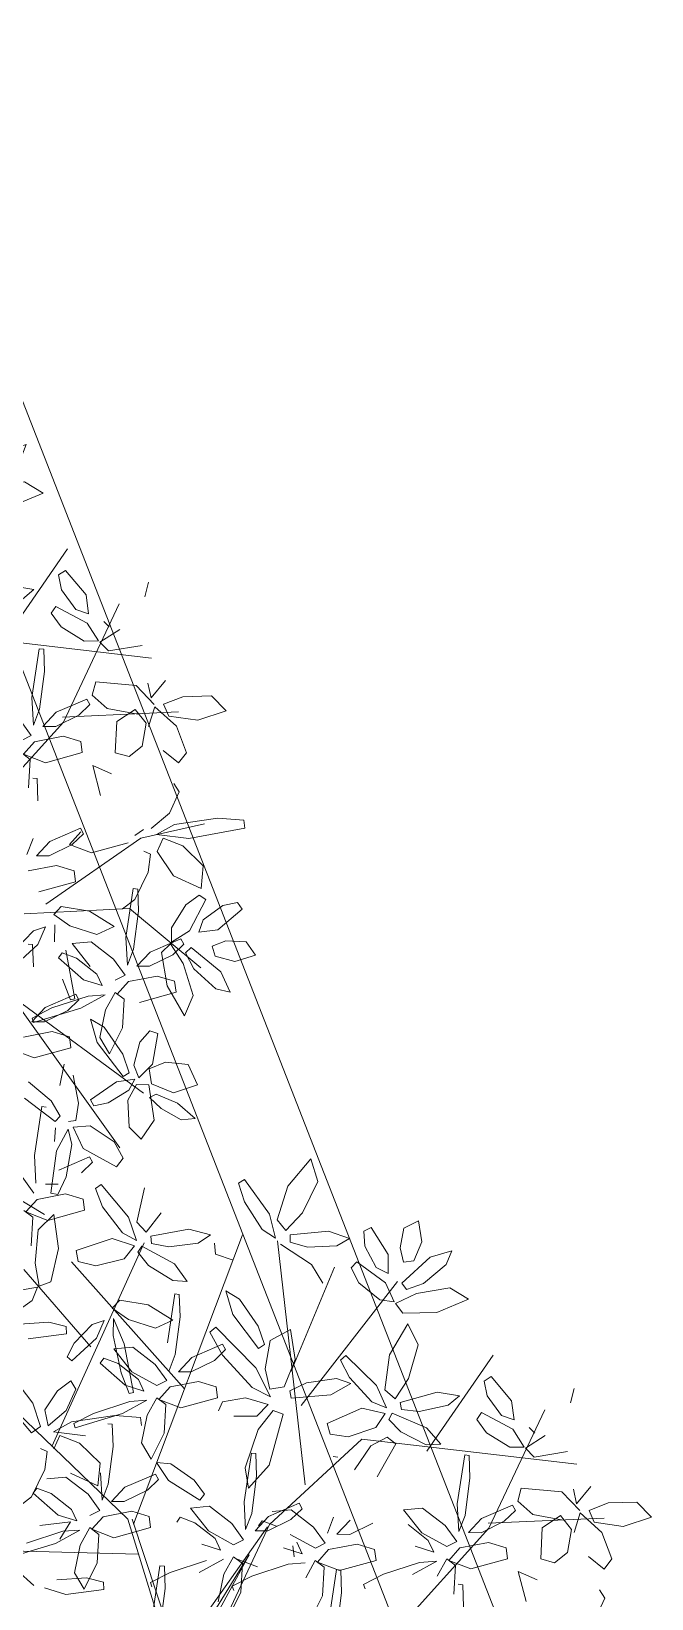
# Model space of a CAD drawing. Header units: millimetres. Extents: x 4980 to 19099, y 3891 to 5773.
# Drawn here: x 5631.9 to 5663.6, y 4230.7 to 4310.8 of the extents above; entities that cross this region are included whole.
import ezdxf

# ---------------------------------------------------------------- set-up
doc = ezdxf.new("R2010")
doc.units = ezdxf.units.MM
doc.layers.add('no3_ahşap gorunus on kalın', color=34, linetype='Continuous', lineweight=20)
doc.layers.add('no3_ölçü tefriş', color=252, linetype='Continuous', lineweight=0)

# ---------------------------------------------------------------- blocks, each defined once
blk = doc.blocks.new('p34')
at = {"color": 68}
for p, q in [((1685.294, -14118.438), (1684.949, -14119.593)), ((1686.489, -14119.835), (1685.294, -14118.438)), ((1684.949, -14119.593), (1685.738, -14121.191)), ((1687.031, -14121.555), (1686.489, -14119.835)), ((1687.424, -14121.267), (1688.687, -14119.488)), ((1688.687, -14119.488), (1688.993, -14119.67)), ((1688.993, -14119.67), (1688.702, -14120.628)), ((1694.211, -14121.641), (1693.807, -14119.884)), ((1694.626, -14121.385), (1696.025, -14119.712)), ((1696.316, -14119.918), (1695.95, -14120.849)), ((1696.025, -14119.712), (1696.316, -14119.918)), ((1688.702, -14120.628), (1687.794, -14122.038)), ((1695.95, -14120.849), (1694.933, -14122.183)), ((1679.642, -14122.701), (1679.81, -14121.624)), ((1679.81, -14121.624), (1680.556, -14122)), ((1685.738, -14121.191), (1686.597, -14122.104)), ((1686.597, -14122.104), (1687.031, -14121.555)), ((1687.116, -14122.482), (1687.424, -14121.267)), ((1692.951, -14121.176), (1693.734, -14122.154)), ((1693.734, -14122.154), (1694.211, -14121.641)), ((1694.222, -14122.572), (1694.626, -14121.385)), ((1698.209, -14122.976), (1698.443, -14121.227)), ((1698.443, -14121.227), (1699.246, -14122.005)), ((1680.556, -14122), (1680.748, -14123.009)), ((1681.371, -14123.339), (1682.229, -14121.966)), ((1682.229, -14121.966), (1682.611, -14122.14)), ((1682.611, -14122.14), (1682.568, -14122.911)), ((1683.335, -14122.517), (1684.416, -14122.139)), ((1684.416, -14122.139), (1686.37, -14122.324)), ((1686.37, -14122.324), (1686.371, -14122.701)), ((1687.794, -14122.038), (1687.116, -14122.482)), ((1690.45, -14122.307), (1691.557, -14122.016)), ((1691.074, -14122.734), (1690.45, -14122.307)), ((1691.557, -14122.016), (1693.491, -14122.355)), ((1693.491, -14122.355), (1693.461, -14122.731)), ((1694.933, -14122.183), (1694.222, -14122.572)), ((1694.323, -14122.844), (1695.467, -14122.467)), ((1695.467, -14122.467), (1697.314, -14123.072)), ((1699.246, -14122.005), (1699.411, -14123.716)), ((1678.405, -14123.875), (1678.119, -14123.164)), ((1678.119, -14123.164), (1679.223, -14123.492)), ((1680.052, -14123.668), (1679.642, -14122.701)), ((1680.748, -14123.009), (1680.586, -14123.742)), ((1682.568, -14122.911), (1681.987, -14124.007)), ((1683.99, -14122.893), (1683.335, -14122.517)), ((1685.497, -14122.955), (1683.99, -14122.893)), ((1685.284, -14123.84), (1686.868, -14122.79)), ((1686.371, -14122.701), (1685.497, -14122.955)), ((1690.238, -14122.735), (1690.186, -14123.299)), ((1692.571, -14122.915), (1691.074, -14122.734)), ((1692.288, -14123.78), (1693.95, -14122.86)), ((1693.461, -14122.731), (1692.571, -14122.915)), ((1694.164, -14123.17), (1693.613, -14123.859)), ((1693.95, -14122.86), (1694.164, -14123.17)), ((1694.861, -14123.512), (1694.323, -14122.844)), ((1697.314, -14123.072), (1697.217, -14123.63)), ((1698.616, -14124.664), (1698.209, -14122.976)), ((1679.573, -14124.831), (1678.405, -14123.875)), ((1679.223, -14123.492), (1680.671, -14124.82)), ((1680.586, -14123.742), (1680.052, -14123.668)), ((1681.381, -14124.322), (1681.371, -14123.339)), ((1681.987, -14124.007), (1681.381, -14124.322)), ((1681.519, -14124.785), (1682.979, -14123.718)), ((1683.264, -14124.026), (1682.866, -14124.778)), ((1682.979, -14123.718), (1683.264, -14124.026)), ((1684.711, -14124.793), (1685.284, -14123.84)), ((1690.186, -14123.299), (1689.295, -14123.599)), ((1691.641, -14124.685), (1692.288, -14123.78)), ((1693.613, -14123.859), (1692.377, -14124.635)), ((1696.306, -14123.858), (1694.861, -14123.512)), ((1697.217, -14123.63), (1696.306, -14123.858)), ((1699.411, -14123.716), (1699.2, -14124.897)), ((1680.433, -14125.139), (1679.573, -14124.831)), ((1680.671, -14124.82), (1680.433, -14125.139)), ((1681.074, -14125.768), (1681.519, -14124.785)), ((1682.866, -14124.778), (1681.801, -14125.667)), ((1692.377, -14124.635), (1691.641, -14124.685)), ((1677.269, -14125.649), (1678.225, -14125.068)), ((1678.903, -14126.316), (1677.269, -14125.649)), ((1678.225, -14125.068), (1679.922, -14125.339)), ((1679.922, -14125.339), (1681.012, -14125.841)), ((1681.801, -14125.667), (1681.074, -14125.768)), ((1688.029, -14126.973), (1688.976, -14125.589)), ((1688.976, -14125.589), (1689.667, -14125.164)), ((1689.667, -14125.164), (1689.325, -14126.37)), ((1692.049, -14125.343), (1692.018, -14126.48)), ((1692.278, -14125.317), (1692.049, -14125.343)), ((1692.667, -14127.812), (1692.278, -14125.317)), ((1695.087, -14125.618), (1693.644, -14125.86)), ((1695.477, -14126.027), (1695.087, -14125.618)), ((1699.286, -14124.939), (1700.349, -14125.122)), ((1680.639, -14126.347), (1678.903, -14126.316)), ((1681.012, -14125.841), (1680.639, -14126.347)), ((1689.325, -14126.37), (1688.013, -14128.112)), ((1692.018, -14126.48), (1692.27, -14128.408)), ((1693.644, -14125.86), (1692.385, -14126.661)), ((1680.385, -14126.889), (1679.849, -14127.968)), ((1681.324, -14128.47), (1680.385, -14126.889)), ((1686.147, -14128.698), (1686.38, -14127.164)), ((1686.38, -14127.164), (1687.41, -14127.715)), ((1687.712, -14127.922), (1688.029, -14126.973)), ((1688.155, -14129.106), (1690.188, -14127.026)), ((1690.491, -14127.284), (1689.854, -14128.445)), ((1690.188, -14127.026), (1690.491, -14127.284)), ((1692.385, -14126.661), (1693.274, -14127.065)), ((1693.274, -14127.065), (1694.647, -14126.612)), ((1679.849, -14127.968), (1680.352, -14129.678)), ((1687.41, -14127.715), (1687.674, -14129.158)), ((1688.013, -14128.112), (1687.712, -14127.922)), ((1691.425, -14128.564), (1689.852, -14127.893)), ((1681.564, -14130.257), (1681.324, -14128.47)), ((1682.001, -14130.04), (1683.549, -14128.504)), ((1683.82, -14128.736), (1683.369, -14129.629)), ((1683.549, -14128.504), (1683.82, -14128.736)), ((1686.713, -14130.086), (1686.147, -14128.698)), ((1692.105, -14129.288), (1691.425, -14128.564)), ((1692.27, -14128.408), (1692.591, -14129.223)), ((1675.098, -14130.847), (1676.139, -14129.606)), ((1676.139, -14129.606), (1676.493, -14129.832)), ((1680.352, -14129.678), (1681.042, -14130.723)), ((1683.369, -14129.629), (1682.233, -14130.863)), ((1684.031, -14129.676), (1683.299, -14129.929)), ((1685.572, -14129.886), (1684.031, -14129.676)), ((1687.417, -14130.585), (1688.155, -14129.106)), ((1687.674, -14129.158), (1687.45, -14130.202)), ((1676.493, -14129.832), (1676.343, -14130.589)), ((1677.758, -14130.572), (1678.887, -14130.385)), ((1678.887, -14130.385), (1680.781, -14130.901)), ((1681.042, -14130.723), (1681.564, -14130.257)), ((1681.489, -14131.185), (1682.001, -14130.04)), ((1683.299, -14129.929), (1684.331, -14130.496)), ((1686.415, -14130.294), (1685.572, -14129.886)), ((1686.349, -14130.665), (1686.415, -14130.294)), ((1687.45, -14130.202), (1686.713, -14130.086)), ((1678.339, -14131.055), (1677.758, -14130.572)), ((1679.813, -14131.374), (1678.339, -14131.055)), ((1680.717, -14131.273), (1679.813, -14131.374)), ((1680.781, -14130.901), (1680.717, -14131.273)), ((1682.233, -14130.863), (1681.489, -14131.185)), ((1681.564, -14131.465), (1682.739, -14131.196)), ((1682.739, -14131.196), (1684.522, -14131.968)), ((1684.331, -14130.496), (1686.349, -14130.665)), ((1679.451, -14132.209), (1681.192, -14131.446)), ((1681.376, -14131.775), (1680.764, -14132.41)), ((1681.192, -14131.446), (1681.376, -14131.775)), ((1682.039, -14132.18), (1681.564, -14131.465)), ((1684.522, -14131.968), (1684.374, -14132.515)), ((1678.724, -14133.05), (1679.451, -14132.209)), ((1680.764, -14132.41), (1679.462, -14133.069)), ((1681.018, -14133.025), (1681.463, -14132.675)), ((1681.463, -14132.675), (1682.293, -14133.116)), ((1683.445, -14132.658), (1682.039, -14132.18)), ((1684.374, -14132.515), (1683.445, -14132.658)), ((1679.462, -14133.069), (1678.724, -14133.05)), ((1681.985, -14134.71), (1681.018, -14133.025)), ((1682.293, -14133.116), (1683.135, -14134.34))]:
    blk.add_line(p, q, dxfattribs=at)
at = {"color": 44}
for p, q in [((1694.436, -14137.067), (1688.808, -14122.302)), ((1685.654, -14135.103), (1687.026, -14122.623)), ((1698.592, -14133.078), (1693.838, -14122.703)), ((1686.342, -14129.293), (1684.107, -14123.977)), ((1691.802, -14130.168), (1697.552, -14123.652)), ((1696.572, -14127.998), (1699.979, -14124.041)), ((1685.85, -14131.036), (1680.9, -14124.728)), ((1694.72, -14136.809), (1705.34, -14126.519)), ((1679.44, -14133.399), (1676.031, -14128.502)), ((1676.283, -14137.346), (1673.404, -14131.319)), ((1682.755, -14132.766), (1671.775, -14134.094)), ((1687.482, -14137.116), (1682.755, -14132.766)), ((1676.318, -14137.098), (1670.396, -14136.858)), ((1692.198, -14143.891), (1694.497, -14136.818)), ((1692.508, -14144.125), (1694.72, -14136.809)), ((1682.842, -14144.569), (1676.283, -14137.346)), ((1691.114, -14144.782), (1687.482, -14137.116)), ((1692.508, -14144.125), (1687.589, -14137.234)), ((1694.199, -14138.612), (1712.916, -14138.004)), ((1691.944, -14144.122), (1688.533, -14138.654)), ((1688.533, -14138.654), (1691.834, -14144.693)), ((1677.216, -14146.653), (1672.35, -14143.293)), ((1683.379, -14145.161), (1673.489, -14159.11)), ((1672.948, -14146.882), (1669.312, -14149.94)), ((1678.323, -14147.141), (1672.948, -14146.882)), ((1678.77, -14151.506), (1672.265, -14156.333)), ((1689.842, -14154.849), (1677.356, -14162.512))]:
    blk.add_line(p, q, dxfattribs=at)
at = {"color": 66}
for p, q in [((1699.2, -14124.897), (1698.616, -14124.664)), ((1699.567, -14125.617), (1699.286, -14124.939)), ((1700.696, -14126.424), (1699.567, -14125.617)), ((1694.647, -14126.612), (1695.477, -14126.027)), ((1695.413, -14126.554), (1694.872, -14127.859)), ((1695.445, -14127.429), (1695.413, -14126.554)), ((1696.51, -14126.865), (1695.893, -14126.654)), ((1695.893, -14126.654), (1696.293, -14127.563)), ((1697.432, -14127.802), (1696.51, -14126.865)), ((1697.827, -14127.336), (1697.837, -14126.959)), ((1697.837, -14126.959), (1698.717, -14126.729)), ((1698.717, -14126.729), (1700.222, -14126.833)), ((1689.852, -14127.893), (1689.702, -14128.17)), ((1694.438, -14128.029), (1693.294, -14128.913)), ((1694.872, -14127.859), (1694.409, -14130.341)), ((1695.411, -14128.115), (1694.438, -14128.029)), ((1695.041, -14129.331), (1695.445, -14127.429)), ((1696.293, -14127.563), (1697.554, -14128.72)), ((1697.787, -14128.508), (1697.432, -14127.802)), ((1699.776, -14127.575), (1697.827, -14127.336)), ((1689.854, -14128.445), (1688.351, -14130.104)), ((1689.702, -14128.17), (1690.272, -14128.717)), ((1690.272, -14128.717), (1691.453, -14129.294)), ((1695.186, -14128.862), (1694.157, -14129.68)), ((1694.491, -14129.289), (1695.411, -14128.115)), ((1694.829, -14129.969), (1696.111, -14128.837)), ((1695.925, -14128.583), (1695.186, -14128.862)), ((1696.111, -14128.837), (1695.925, -14128.583)), ((1697.554, -14128.72), (1697.787, -14128.508)), ((1691.453, -14129.294), (1692.105, -14129.288)), ((1693.294, -14128.913), (1692.706, -14129.742)), ((1693.21, -14129.997), (1694.491, -14129.289)), ((1694.157, -14129.68), (1693.882, -14130.271)), ((1694.634, -14130.393), (1695.041, -14129.331)), ((1699.551, -14130.874), (1700.797, -14129.224)), ((1672.087, -14130.966), (1671.902, -14130.222)), ((1688.351, -14130.104), (1687.417, -14130.585)), ((1690.112, -14130.628), (1690.18, -14130.065)), ((1690.18, -14130.065), (1691.078, -14129.79)), ((1691.078, -14129.79), (1692.539, -14130.062)), ((1692.539, -14130.062), (1693.111, -14130.701)), ((1692.706, -14129.742), (1693.21, -14129.997)), ((1693.882, -14130.271), (1694.829, -14129.969)), ((1694.409, -14130.341), (1694.634, -14130.393)), ((1697.617, -14129.738), (1697.348, -14130.162)), ((1697.348, -14130.162), (1697.846, -14131.243)), ((1698.284, -14130.237), (1697.617, -14129.738)), ((1698.948, -14131.205), (1698.284, -14130.237)), ((1674.972, -14131.821), (1675.098, -14130.847)), ((1676.343, -14130.589), (1675.616, -14131.594)), ((1686.764, -14131.488), (1687.271, -14131.287)), ((1687.271, -14131.287), (1688.052, -14132.266)), ((1688.696, -14130.645), (1687.526, -14130.988)), ((1687.526, -14130.988), (1688.114, -14131.581)), ((1689.872, -14130.835), (1688.696, -14130.645)), ((1690.074, -14131.295), (1689.872, -14130.835)), ((1691.987, -14131.136), (1690.112, -14130.628)), ((1693.111, -14130.701), (1691.987, -14131.136)), ((1693.214, -14130.618), (1692.766, -14130.964)), ((1692.766, -14130.964), (1692.855, -14132.424)), ((1693.709, -14131.506), (1693.214, -14130.618)), ((1694.606, -14130.798), (1693.732, -14130.738)), ((1693.732, -14130.738), (1694.973, -14131.414)), ((1697.846, -14131.243), (1698.783, -14132.024)), ((1698.783, -14132.024), (1698.948, -14131.205)), ((1699.174, -14132.068), (1699.551, -14130.874)), ((1675.616, -14131.594), (1674.972, -14131.821)), ((1675.044, -14132.3), (1676.639, -14131.445)), ((1676.878, -14131.79), (1676.379, -14132.479)), ((1676.639, -14131.445), (1676.878, -14131.79)), ((1687.498, -14134.079), (1686.764, -14131.488)), ((1688.114, -14131.581), (1689.287, -14131.57)), ((1699.623, -14132.377), (1699.174, -14132.068)), ((1673.386, -14132.626), (1674.396, -14133.275)), ((1674.2, -14132.216), (1673.92, -14132.499)), ((1674.467, -14133.211), (1675.044, -14132.3)), ((1676.379, -14132.479), (1675.201, -14133.212)), ((1688.052, -14132.266), (1688.726, -14134.221)), ((1673.956, -14133.724), (1672.241, -14133.452)), ((1674.396, -14133.275), (1673.956, -14133.724)), ((1675.201, -14133.212), (1674.467, -14133.211)), ((1677.272, -14133.626), (1677.241, -14134.764)), ((1677.501, -14133.601), (1677.272, -14133.626)), ((1677.89, -14136.095), (1677.501, -14133.601)), ((1684.219, -14133.661), (1683.99, -14133.686)), ((1688.166, -14133.487), (1688.136, -14134.625)), ((1688.395, -14133.462), (1688.166, -14133.487)), ((1688.785, -14135.956), (1688.395, -14133.462)), ((1688.549, -14135.256), (1687.498, -14134.079)), ((1688.726, -14134.221), (1688.549, -14135.256)), ((1671.792, -14136.131), (1671.058, -14135.243)), ((1677.241, -14134.764), (1677.493, -14136.692)), ((1688.136, -14134.625), (1688.387, -14136.553)), ((1670.178, -14136.083), (1671.155, -14136.461)), ((1671.638, -14136.465), (1672.554, -14135.503)), ((1671.951, -14135.381), (1671.792, -14136.131)), ((1672.554, -14135.503), (1674.621, -14135.305)), ((1674.8, -14135.974), (1674.036, -14136.66)), ((1674.621, -14135.305), (1674.8, -14135.974)), ((1677.814, -14137.507), (1677.89, -14136.095)), ((1670.508, -14137.585), (1671.613, -14136.585)), ((1671.155, -14136.461), (1670.892, -14137.062)), ((1671.613, -14136.585), (1671.927, -14137.595)), ((1672.054, -14137.426), (1672.614, -14136.724)), ((1674.036, -14136.66), (1672.481, -14136.956)), ((1672.614, -14136.724), (1673.558, -14137.339)), ((1675.075, -14136.176), (1674.925, -14136.453)), ((1674.925, -14136.453), (1675.495, -14137.001)), ((1676.648, -14136.847), (1675.075, -14136.176)), ((1677.328, -14137.572), (1676.648, -14136.847)), ((1677.493, -14136.692), (1677.814, -14137.507)), ((1679.661, -14136.312), (1678.517, -14137.197)), ((1680.634, -14136.398), (1679.661, -14136.312)), ((1679.714, -14137.573), (1680.634, -14136.398)), ((1672.267, -14138.604), (1672.054, -14137.426)), ((1673.558, -14137.339), (1673.639, -14138.924)), ((1675.495, -14137.001), (1676.676, -14137.578)), ((1676.676, -14137.578), (1677.328, -14137.572)), ((1678.517, -14137.197), (1677.929, -14138.025)), ((1678.433, -14138.281), (1679.714, -14137.573)), ((1680.409, -14137.146), (1679.38, -14137.964)), ((1675.335, -14138.911), (1675.403, -14138.349)), ((1675.403, -14138.349), (1676.301, -14138.074)), ((1676.301, -14138.074), (1677.762, -14138.346)), ((1677.762, -14138.346), (1678.334, -14138.985)), ((1677.929, -14138.025), (1678.433, -14138.281)), ((1679.38, -14137.964), (1679.105, -14138.555)), ((1679.105, -14138.555), (1680.052, -14138.253)), ((1673.639, -14138.924), (1672.934, -14139.129)), ((1677.21, -14139.42), (1675.335, -14138.911)), ((1678.334, -14138.985), (1677.21, -14139.42)), ((1678.437, -14138.902), (1677.989, -14139.247)), ((1677.989, -14139.247), (1678.078, -14140.708)), ((1678.932, -14139.79), (1678.437, -14138.902)), ((1679.829, -14139.082), (1678.955, -14139.021)), ((1678.955, -14139.021), (1680.196, -14139.698)), ((1673.828, -14140.004), (1674.787, -14139.573)), ((1674.787, -14139.573), (1674.396, -14141.103)), ((1677.63, -14140.231), (1677.599, -14141.368)), ((1677.859, -14140.206), (1677.63, -14140.231))]:
    blk.add_line(p, q, dxfattribs=at)
at = {"color": 64}
for p, q in [((1701.364, -14130.323), (1699.623, -14132.377)), ((1696.454, -14131.401), (1694.606, -14130.798)), ((1694.015, -14132.919), (1693.709, -14131.506)), ((1694.01, -14132.023), (1694.056, -14131.628)), ((1694.056, -14131.628), (1695.374, -14131.51)), ((1694.973, -14131.414), (1697.392, -14132.135)), ((1695.374, -14131.51), (1697.589, -14131.832)), ((1695.498, -14131.964), (1695.467, -14133.101)), ((1695.726, -14131.939), (1695.498, -14131.964)), ((1697.468, -14131.918), (1696.454, -14131.401)), ((1697.392, -14132.135), (1697.468, -14131.918)), ((1697.589, -14131.832), (1698.51, -14132.338)), ((1692.855, -14132.424), (1693.519, -14133.76)), ((1698.51, -14132.338), (1696.87, -14132.551)), ((1697.182, -14132.921), (1698.174, -14132.525)), ((1698.174, -14132.525), (1698.489, -14133.202)), ((1693.519, -14133.76), (1694.015, -14132.919)), ((1695.467, -14133.101), (1695.718, -14135.029)), ((1696.131, -14133.945), (1697.182, -14132.921)), ((1699.172, -14133.181), (1698.827, -14133.333)), ((1698.827, -14133.333), (1698.959, -14134.26)), ((1691.321, -14134.842), (1692.515, -14134.003)), ((1692.515, -14134.003), (1693.247, -14133.916)), ((1693.247, -14133.916), (1692.648, -14134.852)), ((1696.04, -14135.844), (1696.116, -14134.433)), ((1696.248, -14135.107), (1696.131, -14133.945)), ((1697.652, -14134.445), (1696.248, -14135.107)), ((1698.959, -14134.26), (1699.644, -14135.657)), ((1690.806, -14135.558), (1691.321, -14134.842)), ((1692.648, -14134.852), (1691.036, -14135.857)), ((1693.301, -14134.514), (1693.151, -14134.791)), ((1693.151, -14134.791), (1693.721, -14135.339)), ((1694.874, -14135.185), (1693.301, -14134.514)), ((1695.554, -14135.909), (1694.874, -14135.185)), ((1695.718, -14135.029), (1696.04, -14135.844)), ((1697.887, -14134.65), (1696.743, -14135.534)), ((1698.86, -14134.736), (1697.887, -14134.65)), ((1699.374, -14135.205), (1698.635, -14135.483)), ((1699.56, -14135.459), (1699.374, -14135.205)), ((1667.963, -14136.813), (1668.711, -14136.044)), ((1668.711, -14136.044), (1670.178, -14136.083)), ((1685.969, -14136.037), (1685.82, -14136.314)), ((1687.543, -14136.708), (1685.969, -14136.037)), ((1688.709, -14137.368), (1688.785, -14135.956)), ((1691.036, -14135.857), (1690.806, -14135.558)), ((1693.721, -14135.339), (1694.902, -14135.915)), ((1694.902, -14135.915), (1695.554, -14135.909)), ((1696.743, -14135.534), (1696.154, -14136.363)), ((1698.635, -14135.483), (1697.606, -14136.301)), ((1698.277, -14136.591), (1699.56, -14135.459)), ((1699.644, -14135.657), (1700.262, -14136.123)), ((1669.418, -14137.287), (1667.963, -14136.813)), ((1684.211, -14136.752), (1684.532, -14137.567)), ((1686.38, -14136.372), (1685.235, -14137.256)), ((1685.82, -14136.314), (1686.39, -14136.862)), ((1687.352, -14136.458), (1686.38, -14136.372)), ((1686.39, -14136.862), (1687.571, -14137.439)), ((1688.223, -14137.432), (1687.543, -14136.708)), ((1688.387, -14136.553), (1688.709, -14137.368)), ((1690.556, -14136.173), (1689.412, -14137.057)), ((1691.529, -14136.259), (1690.556, -14136.173)), ((1690.608, -14137.433), (1691.529, -14136.259)), ((1692.043, -14136.728), (1691.304, -14137.007)), ((1692.229, -14136.982), (1692.043, -14136.728)), ((1693.561, -14137.249), (1693.628, -14136.687)), ((1693.628, -14136.687), (1694.527, -14136.412)), ((1694.527, -14136.412), (1695.987, -14136.683)), ((1695.987, -14136.683), (1696.56, -14137.323)), ((1696.154, -14136.363), (1696.659, -14136.619)), ((1697.606, -14136.301), (1697.331, -14136.893)), ((1697.331, -14136.893), (1698.277, -14136.591)), ((1670.892, -14137.062), (1669.418, -14137.287)), ((1670.004, -14138.943), (1670.508, -14137.585)), ((1682.213, -14137.061), (1683.394, -14137.637)), ((1684.046, -14137.631), (1683.366, -14136.907)), ((1683.394, -14137.637), (1684.046, -14137.631)), ((1685.235, -14137.256), (1684.647, -14138.085)), ((1685.151, -14138.341), (1686.432, -14137.632)), ((1687.867, -14136.927), (1687.127, -14137.206)), ((1687.571, -14137.439), (1688.223, -14137.432)), ((1688.052, -14137.181), (1687.867, -14136.927)), ((1689.412, -14137.057), (1688.823, -14137.886)), ((1689.328, -14138.142), (1690.608, -14137.433)), ((1691.304, -14137.007), (1690.275, -14137.825)), ((1695.436, -14137.758), (1693.561, -14137.249)), ((1698.054, -14137.419), (1697.18, -14137.359)), ((1697.18, -14137.359), (1698.422, -14138.035)), ((1698.206, -14137.822), (1697.652, -14136.93)), ((1697.652, -14136.93), (1699.22, -14137.114)), ((1699.903, -14138.022), (1698.054, -14137.419)), ((1682.053, -14138.971), (1682.121, -14138.409)), ((1682.121, -14138.409), (1683.019, -14138.134)), ((1683.019, -14138.134), (1684.48, -14138.406)), ((1684.48, -14138.406), (1685.052, -14139.045)), ((1684.647, -14138.085), (1685.151, -14138.341)), ((1686.098, -14138.024), (1685.823, -14138.615)), ((1685.823, -14138.615), (1686.77, -14138.313)), ((1686.23, -14138.772), (1686.297, -14138.21)), ((1688.823, -14137.886), (1689.328, -14138.142)), ((1690.275, -14137.825), (1690, -14138.416)), ((1690, -14138.416), (1690.946, -14138.114)), ((1698.422, -14138.035), (1700.841, -14138.756)), ((1670.402, -14139.461), (1670.004, -14138.943)), ((1671.196, -14138.819), (1670.402, -14139.461)), ((1672.934, -14139.129), (1672.267, -14138.604)), ((1681.677, -14139.685), (1679.829, -14139.082)), ((1683.928, -14139.48), (1682.053, -14138.971)), ((1685.052, -14139.045), (1683.928, -14139.48)), ((1685.155, -14138.962), (1684.708, -14139.307)), ((1685.65, -14139.849), (1685.155, -14138.962)), ((1686.547, -14139.142), (1685.673, -14139.081)), ((1688.396, -14139.744), (1686.547, -14139.142)), ((1689.228, -14138.846), (1688.105, -14139.281)), ((1689.332, -14138.763), (1688.884, -14139.108)), ((1688.884, -14139.108), (1688.973, -14140.569)), ((1689.827, -14139.65), (1689.332, -14138.763)), ((1689.849, -14138.882), (1691.091, -14139.558)), ((1692.572, -14139.545), (1690.723, -14138.943)), ((1692.867, -14139.229), (1692.836, -14140.366)), ((1693.096, -14139.204), (1692.867, -14139.229)), ((1693.485, -14141.698), (1693.096, -14139.204)), ((1682.691, -14140.201), (1681.677, -14139.685)), ((1683.85, -14139.46), (1683.819, -14140.597)), ((1684.079, -14139.435), (1683.85, -14139.46)), ((1684.468, -14141.929), (1684.079, -14139.435)), ((1684.708, -14139.307), (1684.796, -14140.768)), ((1689.409, -14140.261), (1688.396, -14139.744)), ((1690.133, -14141.064), (1689.827, -14139.65)), ((1693.586, -14140.062), (1692.572, -14139.545)), ((1700.415, -14139.392), (1699.544, -14140.179)), ((1670.648, -14140.517), (1670.379, -14140.941)), ((1682.615, -14140.419), (1682.691, -14140.201)), ((1683.819, -14140.597), (1684.07, -14142.525)), ((1684.796, -14140.768), (1685.46, -14142.104)), ((1688.973, -14140.569), (1689.637, -14141.905)), ((1689.333, -14140.479), (1689.409, -14140.261)), ((1670.379, -14140.941), (1670.877, -14142.023)), ((1667.041, -14142.803), (1667.087, -14142.407)), ((1667.087, -14142.407), (1668.406, -14142.289)), ((1668.406, -14142.289), (1670.62, -14142.611)), ((1670.877, -14142.023), (1671.814, -14142.803)), ((1669.901, -14143.33), (1667.041, -14142.803)), ((1672.35, -14143.293), (1669.101, -14142.57)), ((1671.541, -14143.118), (1669.901, -14143.33)), ((1670.62, -14142.611), (1671.541, -14143.118)), ((1672.654, -14143.156), (1672.205, -14142.847)), ((1675.433, -14142.781), (1675.283, -14143.058)), ((1675.283, -14143.058), (1675.853, -14143.606)), ((1675.419, -14142.964), (1675.992, -14143.603)), ((1677.006, -14143.452), (1675.433, -14142.781)), ((1677.85, -14143.296), (1678.172, -14144.111)), ((1669.162, -14144.725), (1670.213, -14143.7)), ((1670.213, -14143.7), (1671.205, -14143.304)), ((1671.52, -14143.981), (1670.683, -14145.224)), ((1671.205, -14143.304), (1671.52, -14143.981)), ((1672.203, -14143.96), (1671.858, -14144.112)), ((1674.868, -14144.038), (1672.993, -14143.53)), ((1675.992, -14143.603), (1674.868, -14144.038)), ((1675.853, -14143.606), (1677.034, -14144.182)), ((1677.686, -14144.176), (1677.006, -14143.452)), ((1669.279, -14145.887), (1669.162, -14144.725)), ((1671.858, -14144.112), (1671.99, -14145.039)), ((1675.76, -14144.954), (1676.659, -14144.679)), ((1676.659, -14144.679), (1678.119, -14144.95)), ((1677.034, -14144.182), (1677.686, -14144.176)), ((1670.683, -14145.224), (1669.279, -14145.887)), ((1671.99, -14145.039), (1672.675, -14146.436)), ((1675.693, -14145.516), (1675.76, -14144.954)), ((1677.568, -14146.025), (1675.693, -14145.516)), ((1669.034, -14146.453), (1669.379, -14146.214)), ((1669.889, -14148.048), (1669.034, -14146.453)), ((1669.379, -14146.214), (1670.068, -14146.713)), ((1672.521, -14145.896), (1672.49, -14147.033)), ((1672.75, -14145.871), (1672.521, -14145.896)), ((1672.675, -14146.436), (1673.293, -14146.902)), ((1673.139, -14148.365), (1672.75, -14145.871)), ((1668.178, -14146.749), (1669.183, -14147.476)), ((1670.068, -14146.713), (1670.801, -14147.891)), ((1672.49, -14147.033), (1672.742, -14148.961)), ((1674.984, -14147.01), (1673.725, -14147.811)), ((1676.427, -14146.768), (1674.984, -14147.01)), ((1675.987, -14147.762), (1676.818, -14147.177)), ((1676.818, -14147.177), (1676.427, -14146.768)), ((1669.183, -14147.476), (1669.41, -14148.12)), ((1670.8, -14148.625), (1669.889, -14148.048)), ((1670.801, -14147.891), (1670.8, -14148.625)), ((1673.725, -14147.811), (1674.614, -14148.215)), ((1674.614, -14148.215), (1675.987, -14147.762)), ((1676.785, -14148.579), (1676.753, -14147.704)), ((1677.85, -14148.015), (1677.233, -14147.804)), ((1677.233, -14147.804), (1677.633, -14148.713)), ((1670.324, -14148.446), (1670.175, -14148.723)), ((1670.175, -14148.723), (1670.744, -14149.27)), ((1670.216, -14149.706), (1670.864, -14148.697)), ((1671.898, -14149.117), (1670.324, -14148.446)), ((1670.864, -14148.697), (1671.313, -14149.137)), ((1673.063, -14149.776), (1673.139, -14148.365)), ((1674.911, -14148.582), (1673.766, -14149.466)), ((1675.883, -14148.668), (1674.911, -14148.582)), ((1674.963, -14149.842), (1675.883, -14148.668)), ((1670.744, -14149.27), (1671.925, -14149.847)), ((1671.313, -14149.137), (1671.041, -14150.851)), ((1672.577, -14149.841), (1671.898, -14149.117)), ((1672.742, -14148.961), (1673.063, -14149.776)), ((1673.766, -14149.466), (1673.178, -14150.295)), ((1675.658, -14149.415), (1674.63, -14150.233)), ((1676.398, -14149.137), (1675.658, -14149.415)), ((1676.212, -14149.009), (1675.749, -14151.491)), ((1671.551, -14150.344), (1673.011, -14150.615)), ((1671.925, -14149.847), (1672.577, -14149.841)), ((1673.178, -14150.295), (1673.683, -14150.55)), ((1674.63, -14150.233), (1674.355, -14150.825)), ((1673.011, -14150.615), (1673.583, -14151.255)), ((1673.687, -14151.171), (1673.239, -14151.517)), ((1674.182, -14152.059), (1673.687, -14151.171)), ((1674.355, -14150.825), (1675.301, -14150.522)), ((1673.239, -14151.517), (1673.327, -14152.977))]:
    blk.add_line(p, q, dxfattribs=at)
at = {"color": 62}
for p, q in [((1696.56, -14137.323), (1695.436, -14137.758)), ((1696.663, -14137.239), (1696.215, -14137.585)), ((1696.215, -14137.585), (1696.304, -14139.046)), ((1697.158, -14138.127), (1696.663, -14137.239)), ((1697.464, -14139.541), (1697.158, -14138.127)), ((1696.304, -14139.046), (1696.968, -14140.382)), ((1693.51, -14140.28), (1693.586, -14140.062)), ((1695.964, -14140.404), (1695.975, -14140.027)), ((1695.975, -14140.027), (1696.855, -14139.797)), ((1696.855, -14139.797), (1698.359, -14139.901)), ((1696.968, -14140.382), (1697.464, -14139.541)), ((1692.836, -14140.366), (1693.088, -14142.294)), ((1697.913, -14140.644), (1695.964, -14140.404)), ((1699.004, -14140.296), (1697.913, -14140.644)), ((1667.195, -14146.953), (1667.421, -14146.6)), ((1668.436, -14147.994), (1667.195, -14146.953)), ((1667.421, -14146.6), (1668.178, -14146.749)), ((1669.41, -14148.12), (1668.436, -14147.994)), ((1678.772, -14148.952), (1677.85, -14148.015)), ((1666.521, -14149.301), (1666.997, -14148.615)), ((1666.997, -14148.615), (1668.023, -14148.565)), ((1668.023, -14148.565), (1668.726, -14148.827)), ((1668.289, -14150.142), (1669.805, -14148.893)), ((1668.726, -14148.827), (1668.579, -14149.346)), ((1669.805, -14148.893), (1670.088, -14149.173)), ((1677.633, -14148.713), (1678.894, -14149.87)), ((1677.898, -14148.713), (1677.868, -14149.85)), ((1678.127, -14148.688), (1677.898, -14148.713)), ((1667.564, -14149.618), (1666.521, -14149.301)), ((1668.579, -14149.346), (1667.564, -14149.618)), ((1670.088, -14149.173), (1669.663, -14149.982)), ((1669.711, -14151.349), (1670.216, -14149.706)), ((1675.301, -14150.522), (1676.584, -14149.391)), ((1676.584, -14149.391), (1676.398, -14149.137)), ((1667.812, -14151.191), (1668.289, -14150.142)), ((1669.663, -14149.982), (1668.556, -14151.005)), ((1670.652, -14150.619), (1671.551, -14150.344)), ((1675.974, -14151.543), (1676.381, -14150.481)), ((1668.556, -14151.005), (1667.812, -14151.191)), ((1671.041, -14150.851), (1670.154, -14152.377)), ((1670.584, -14151.181), (1670.652, -14150.619)), ((1672.459, -14151.69), (1670.584, -14151.181)), ((1675.078, -14151.351), (1674.204, -14151.291)), ((1674.204, -14151.291), (1675.445, -14151.967)), ((1675.701, -14151.263), (1675.552, -14151.54)), ((1677.275, -14151.934), (1675.701, -14151.263)), ((1670.154, -14152.377), (1669.711, -14151.349)), ((1674.487, -14153.473), (1674.182, -14152.059)), ((1676.927, -14151.954), (1675.078, -14151.351)), ((1675.445, -14151.967), (1677.865, -14152.688)), ((1675.552, -14151.54), (1676.122, -14152.088)), ((1675.749, -14151.491), (1675.974, -14151.543)), ((1676.122, -14152.088), (1677.303, -14152.664)), ((1677.94, -14152.471), (1676.927, -14151.954)), ((1677.955, -14152.658), (1677.275, -14151.934)), ((1674.267, -14152.955), (1674.958, -14152.529)), ((1674.958, -14152.529), (1674.615, -14153.736)), ((1677.303, -14152.664), (1677.955, -14152.658)), ((1677.865, -14152.688), (1677.94, -14152.471)), ((1671.517, -14153.284), (1671.935, -14153.146)), ((1671.803, -14154.85), (1671.517, -14153.284)), ((1671.935, -14153.146), (1672.437, -14153.723)), ((1673.32, -14154.338), (1674.267, -14152.955)), ((1673.327, -14152.977), (1673.991, -14154.313)), ((1673.991, -14154.313), (1674.487, -14153.473)), ((1675.961, -14153.998), (1676.029, -14153.436)), ((1676.029, -14153.436), (1676.928, -14153.161)), ((1676.928, -14153.161), (1678.388, -14153.433)), ((1672.437, -14153.723), (1672.747, -14154.9)), ((1673.002, -14155.287), (1673.32, -14154.338)), ((1674.615, -14153.736), (1673.303, -14155.478)), ((1677.837, -14154.507), (1675.961, -14153.998)), ((1678.96, -14154.072), (1677.837, -14154.507)), ((1669.507, -14155.911), (1669.974, -14154.874)), ((1669.974, -14154.874), (1671.14, -14154.741)), ((1671.14, -14154.741), (1671.974, -14155.085)), ((1672.494, -14155.54), (1671.803, -14154.85)), ((1671.974, -14155.085), (1671.863, -14155.856)), ((1672.747, -14154.9), (1672.494, -14155.54)), ((1673.303, -14155.478), (1673.002, -14155.287)), ((1676.318, -14154.822), (1676.547, -14155.91)), ((1670.734, -14156.315), (1669.507, -14155.911)), ((1671.863, -14155.856), (1670.734, -14156.315)), ((1671.733, -14157.713), (1671.985, -14155.906)), ((1671.985, -14155.906), (1672.615, -14155.885)), ((1672.615, -14155.885), (1673.065, -14156.674)), ((1673.012, -14156.164), (1672.7, -14155.611)), ((1672.7, -14155.611), (1673.642, -14155.743)), ((1673.642, -14155.743), (1674.972, -14156.661)), ((1675.592, -14156.833), (1675.857, -14155.397)), ((1676.992, -14156.703), (1678.138, -14155.723)), ((1670.539, -14156.848), (1669.638, -14157.633)), ((1671.624, -14156.377), (1670.539, -14156.848)), ((1671.362, -14157.106), (1671.953, -14156.552)), ((1671.953, -14156.552), (1671.624, -14156.377)), ((1673.065, -14156.674), (1673.005, -14158.062)), ((1674.072, -14156.809), (1673.012, -14156.164)), ((1674.811, -14156.956), (1674.072, -14156.809)), ((1674.972, -14156.661), (1674.811, -14156.956)), ((1675.727, -14157.705), (1675.592, -14156.833)), ((1676.525, -14157.484), (1676.992, -14156.703)), ((1678.341, -14156.566), (1676.782, -14157.76)), ((1669.638, -14157.633), (1670.347, -14157.695)), ((1670.347, -14157.695), (1671.362, -14157.106)), ((1672.396, -14158.685), (1671.733, -14157.713)), ((1676.1, -14157.757), (1675.727, -14157.705)), ((1676.782, -14157.76), (1676.525, -14157.484)), ((1677.463, -14156.99), (1677.234, -14157.015)), ((1677.853, -14159.484), (1677.463, -14156.99)), ((1673.005, -14158.062), (1672.396, -14158.685)), ((1673.771, -14158.816), (1675.003, -14157.987)), ((1675.003, -14157.987), (1675.859, -14158.042)), ((1675.859, -14158.042), (1675.363, -14159.139)), ((1675.933, -14158.939), (1676.128, -14158.151)), ((1676.128, -14158.151), (1676.729, -14159.252)), ((1676.766, -14158.076), (1676.821, -14158.773)), ((1673.323, -14159.642), (1673.771, -14158.816)), ((1675.363, -14159.139), (1673.668, -14160.09)), ((1676.228, -14160.59), (1675.933, -14158.939)), ((1676.729, -14159.252), (1677.014, -14161.414)), ((1673.668, -14160.09), (1673.323, -14159.642)), ((1675.038, -14159.565), (1674.888, -14159.842)), ((1674.888, -14159.842), (1675.458, -14160.39)), ((1676.611, -14160.236), (1675.038, -14159.565)), ((1677.777, -14160.896), (1677.853, -14159.484)), ((1676.666, -14161.489), (1676.228, -14160.59)), ((1675.365, -14161.738), (1676.264, -14161.463)), ((1675.298, -14162.3), (1675.365, -14161.738))]:
    blk.add_line(p, q, dxfattribs=at)
at = {"color": 60}
for p, q in [((1678.48, -14160.585), (1677.891, -14161.414)), ((1676.264, -14161.463), (1677.724, -14161.735)), ((1676.639, -14160.966), (1677.291, -14160.96)), ((1677.014, -14161.414), (1676.666, -14161.489)), ((1677.173, -14162.809), (1675.298, -14162.3)), ((1678.296, -14162.374), (1677.173, -14162.809)), ((1677.724, -14161.735), (1678.296, -14162.374)), ((1678.4, -14162.291), (1677.952, -14162.636)), ((1677.952, -14162.636), (1678.041, -14164.097))]:
    blk.add_line(p, q, dxfattribs=at)

msp = doc.modelspace()

# ---------------------------------------------------------------- linework, layer by layer
at = {"layer": 'no3_ahşap gorunus on kalın', "extrusion": (-0.000424385, 0.002254, 0.999997), "elevation": 7.666}
msp.add_lwpolyline([(5630.061, 4199.248), (5583.994, 4317.225), (5616.597, 4329.955), (5662.664, 4211.978), (5630.061, 4199.248)], dxfattribs=at)
msp.add_lwpolyline([(5632.9, 4205.724), (5590.47, 4314.386), (5613.758, 4323.479), (5656.188, 4214.817)], close=True, dxfattribs=at)

# ---------------------------------------------------------------- block references
at = {"layer": 'no3_ölçü tefriş', "xscale": -1, "rotation": 0.2328300535295913}
for p in [(7252.352, 18419.583, -0.527), (7274.09, 18378.394, -0.527)]:
    msp.add_blockref('p34', p, dxfattribs=at)

doc.saveas('drawing.dxf')
